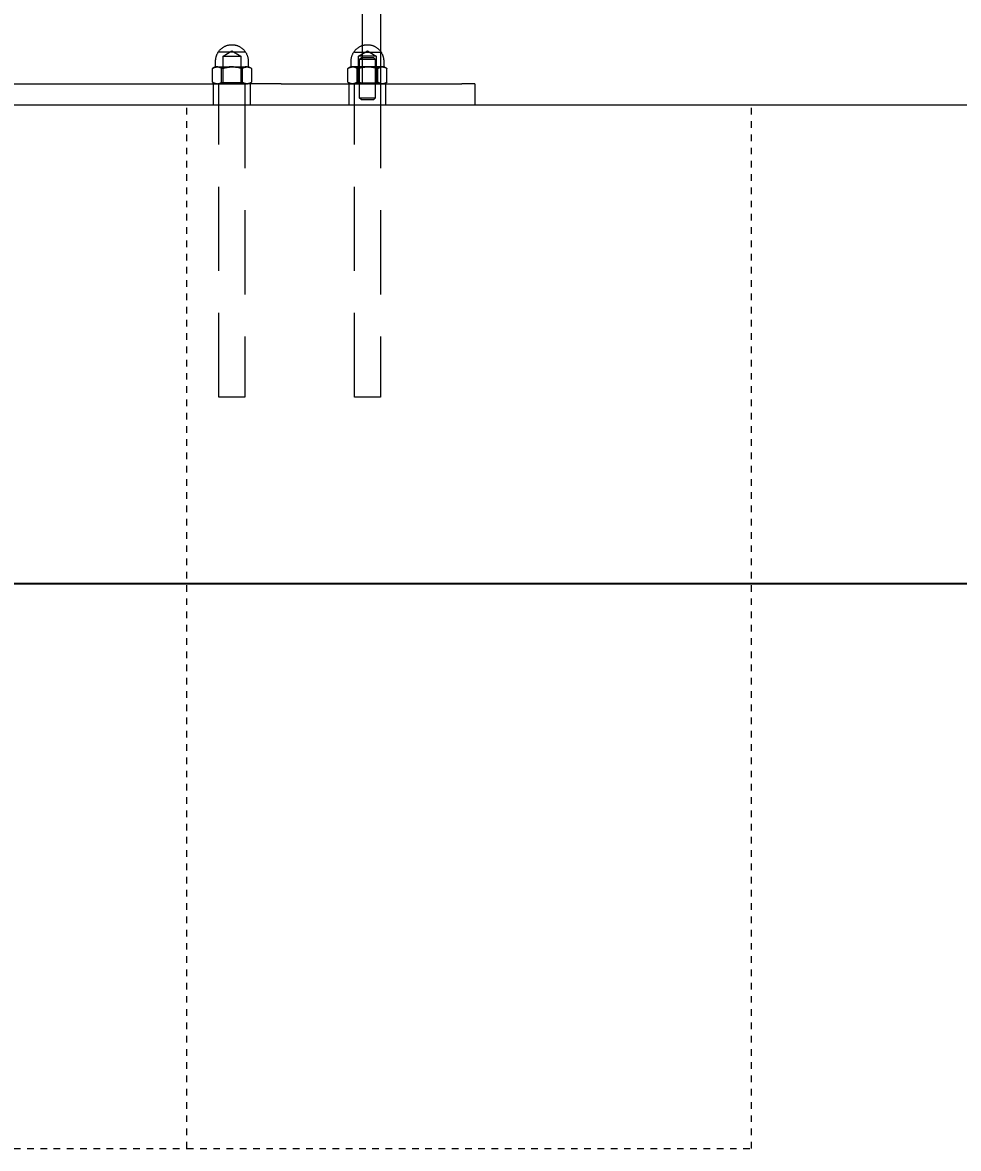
# Model space of a CAD drawing. Header units: inches. Extents: x -6 to 195, y -3 to 126.
# Drawn here: x 7.87 to 22, y 92.88 to 109.87 of the extents above; entities that cross this region are included whole.
import ezdxf

# ---------------------------------------------------------------- set-up
doc = ezdxf.new("R2010")
doc.units = ezdxf.units.IN
doc.linetypes.add('HIDDEN', pattern=[1.905, 1.27, -0.635])
for name, color, linetype, lineweight in [('ZANO_R', 7, 'Continuous', 0), ('ZANO_R_przerywana', 250, 'HIDDEN', 0), ('ZANO_W', 1, 'Continuous', 0)]:
    doc.layers.add(name, color=color, linetype=linetype, lineweight=lineweight)
doc.styles.get("Standard").update_dxf_attribs({"font": 'arial.ttf'})
doc.dimstyles.new('amerykanie', dxfattribs={"dimtxt": 50, "dimasz": 50, "dimexe": 0.5, "dimexo": 0.5, "dimgap": 1, "dimtad": 1, "dimdec": 0, "dimzin": 0, "dimlunit": 5, "dimtxsty": 'Standard', "dimcen": 0.09, "dimclrd": 1, "dimclre": 1, "dimclrt": 1, "dimazin": 0, "dimtfac": 1, "dimtdec": 0, "dimtmove": 0, "dimatfit": 3, "dimfxl": 1, "dimtzin": 0, "dimarcsym": 1})

# ---------------------------------------------------------------- blocks, each defined once
blk = doc.blocks.new('*D377')
at = {"layer": 'ZANO_W', "color": 1, "lineweight": -2}
for p, q in [((2.714, 108.132), (2.714, 100.907)), ((82.554, 108.132), (82.554, 100.907)), ((3.714, 101.407), (81.554, 101.407))]:
    blk.add_line(p, q, dxfattribs=at)
at = {"layer": 'ZANO_W', "color": 1}
for points in [[(3.714, 101.574), (3.714, 101.241), (2.714, 101.407)], [(81.554, 101.241), (81.554, 101.574), (82.554, 101.407)]]:
    blk.add_solid(points, dxfattribs=at)
at = {"layer": 'ZANO_W', "color": 1, "insert": (42.634, 102.748), "char_height": 1.625, "attachment_point": 5}
blk.add_mtext('79 13/16', dxfattribs=at)

msp = doc.modelspace()

# ---------------------------------------------------------------- linework, layer by layer
at = {"layer": 'ZANO_R'}
for p, q in [((12.99701, 108.94671), (12.99701, 124.45853)), ((13.26977, 123.27743), (13.26977, 108.94671)), ((10.80563, 109.39688), (10.80937, 109.40441)), ((10.80937, 109.40441), (10.81336, 109.4118)), ((10.81336, 109.4118), (10.81761, 109.41905)), ((10.81761, 109.41905), (10.82209, 109.42616)), ((10.82209, 109.42616), (10.82682, 109.4331)), ((10.82682, 109.4331), (10.83178, 109.43988)), ((10.83178, 109.43988), (10.83697, 109.44649)), ((10.83697, 109.44649), (10.84239, 109.45292)), ((10.84239, 109.45292), (10.84802, 109.45915)), ((10.84802, 109.45915), (10.85385, 109.46519)), ((10.85385, 109.46519), (10.8599, 109.47103)), ((10.8599, 109.47103), (10.86613, 109.47666)), ((10.86613, 109.47666), (10.87256, 109.48208)), ((10.87256, 109.48208), (10.87917, 109.48727)), ((10.87917, 109.48727), (10.88595, 109.49223)), ((10.88595, 109.49223), (10.89289, 109.49696)), ((10.89289, 109.49696), (10.9, 109.50144)), ((10.9, 109.50144), (10.90725, 109.50569)), ((10.90725, 109.50569), (10.91464, 109.50968)), ((10.91464, 109.50968), (10.92217, 109.51341)), ((10.92217, 109.51341), (10.92982, 109.51689)), ((10.92982, 109.51689), (10.93758, 109.52011)), ((10.93758, 109.52011), (10.94545, 109.52306)), ((10.94545, 109.52306), (10.95341, 109.52574)), ((10.95341, 109.52574), (10.96146, 109.52814)), ((10.96146, 109.52814), (10.96959, 109.53027)), ((10.96959, 109.53027), (10.97778, 109.53212)), ((10.97778, 109.53212), (10.98604, 109.53369)), ((10.98604, 109.53369), (10.99434, 109.53497)), ((10.99434, 109.53497), (11.00268, 109.53597)), ((11.00268, 109.53597), (11.01106, 109.53669)), ((11.01106, 109.53669), (11.01945, 109.53712)), ((11.01945, 109.53712), (11.02785, 109.53726)), ((11.02785, 109.53726), (11.03625, 109.53712)), ((11.03625, 109.53712), (11.04464, 109.53669)), ((11.04464, 109.53669), (11.05301, 109.53597)), ((11.05301, 109.53597), (11.06135, 109.53497)), ((11.06135, 109.53497), (11.06966, 109.53369)), ((11.06966, 109.53369), (11.07791, 109.53212)), ((11.07791, 109.53212), (11.08611, 109.53027)), ((11.08611, 109.53027), (11.09423, 109.52814)), ((11.09423, 109.52814), (11.10228, 109.52574)), ((11.10228, 109.52574), (11.11025, 109.52306)), ((11.11025, 109.52306), (11.11812, 109.52011)), ((11.11812, 109.52011), (11.12588, 109.51689)), ((11.12588, 109.51689), (11.13353, 109.51341)), ((11.13353, 109.51341), (11.14105, 109.50968)), ((11.14105, 109.50968), (11.14845, 109.50569)), ((11.14845, 109.50569), (11.1557, 109.50144)), ((11.1557, 109.50144), (11.1628, 109.49696)), ((11.1628, 109.49696), (11.16975, 109.49223)), ((11.16975, 109.49223), (11.17653, 109.48727)), ((11.17653, 109.48727), (11.18313, 109.48208)), ((11.18313, 109.48208), (11.18956, 109.47666)), ((11.18956, 109.47666), (11.1958, 109.47103)), ((11.1958, 109.47103), (11.20184, 109.46519)), ((11.20184, 109.46519), (11.20768, 109.45915)), ((11.20768, 109.45915), (11.21331, 109.45292)), ((11.21331, 109.45292), (11.21872, 109.44649)), ((11.21872, 109.44649), (11.22391, 109.43988)), ((11.22391, 109.43988), (11.22887, 109.4331)), ((11.22887, 109.4331), (11.2336, 109.42616)), ((11.2336, 109.42616), (11.23809, 109.41905)), ((11.23809, 109.41905), (11.24233, 109.4118)), ((11.24233, 109.4118), (11.24632, 109.40441)), ((11.24632, 109.40441), (11.25006, 109.39688)), ((13.26977, 109.43971), (13.27472, 109.43293)), ((13.27472, 109.43293), (13.27944, 109.42599)), ((13.27944, 109.42599), (13.28391, 109.4189)), ((13.28391, 109.4189), (13.28814, 109.41165)), ((13.28814, 109.41165), (13.29213, 109.40427)), ((13.29213, 109.40427), (13.29585, 109.39675)), ((10.78178, 109.2912), (10.78193, 109.2996)), ((10.78178, 109.20734), (10.78178, 109.2912)), ((10.78193, 109.2996), (10.78236, 109.30799)), ((10.78236, 109.30799), (10.78307, 109.31637)), ((10.78307, 109.31637), (10.78408, 109.32471)), ((10.78408, 109.32471), (10.78536, 109.33301)), ((10.78536, 109.33301), (10.78693, 109.34126)), ((10.78693, 109.34126), (10.78878, 109.34946)), ((10.78878, 109.34946), (10.79091, 109.35759)), ((10.79091, 109.35759), (10.79331, 109.36564)), ((10.79331, 109.36564), (10.79599, 109.3736)), ((10.79599, 109.3736), (10.79894, 109.38147)), ((10.79894, 109.38147), (10.80216, 109.38923)), ((10.80216, 109.38923), (10.80563, 109.39688)), ((11.25006, 109.39688), (11.25354, 109.38923)), ((11.25354, 109.38923), (11.25675, 109.38147)), ((11.25675, 109.38147), (11.2597, 109.3736)), ((11.2597, 109.3736), (11.26238, 109.36564)), ((11.26238, 109.36564), (11.26479, 109.35759)), ((11.26479, 109.35759), (11.26691, 109.34946)), ((11.26691, 109.34946), (11.26876, 109.34126)), ((11.26876, 109.34126), (11.27033, 109.33301)), ((11.27033, 109.33301), (11.27162, 109.32471)), ((11.27162, 109.32471), (11.27262, 109.31637)), ((11.27262, 109.31637), (11.27334, 109.30799)), ((11.27334, 109.30799), (11.27377, 109.2996)), ((11.27377, 109.2996), (11.27391, 109.2912)), ((11.27391, 109.2912), (11.27391, 109.20734)), ((13.29585, 109.39675), (13.29932, 109.38911)), ((13.29932, 109.38911), (13.30253, 109.38135)), ((13.30253, 109.38135), (13.30547, 109.3735)), ((13.30547, 109.3735), (13.30814, 109.36554)), ((13.30814, 109.36554), (13.31054, 109.3575)), ((13.31054, 109.3575), (13.31266, 109.34938)), ((13.31266, 109.34938), (13.31451, 109.3412)), ((13.31451, 109.3412), (13.31607, 109.33295)), ((13.31607, 109.33295), (13.31735, 109.32466)), ((13.31735, 109.32466), (13.31835, 109.31633)), ((13.31835, 109.31633), (13.31907, 109.30797)), ((13.31907, 109.30797), (13.3195, 109.29959)), ((13.3195, 109.29959), (13.31964, 109.2912)), ((13.31964, 109.2912), (13.31964, 109.20734)), ((10.73619, 109.18215), (10.73259, 109.17976)), ((10.73259, 108.96957), (10.73259, 109.17976)), ((10.73986, 109.18441), (10.73619, 109.18215)), ((10.7436, 109.18656), (10.73986, 109.18441)), ((10.74101, 109.18476), (10.77194, 109.20262)), ((10.74742, 109.18857), (10.7436, 109.18656)), ((10.7513, 109.19046), (10.74742, 109.18857)), ((10.75524, 109.19222), (10.7513, 109.19046)), ((10.75924, 109.19385), (10.75524, 109.19222)), ((10.76328, 109.19535), (10.75924, 109.19385)), ((10.76738, 109.19671), (10.76328, 109.19535)), ((10.77152, 109.19794), (10.76738, 109.19671)), ((10.77569, 109.19903), (10.77152, 109.19794)), ((10.77195, 109.20262), (10.77194, 109.20262)), ((10.77194, 109.20262), (10.77194, 109.20262)), ((10.77194, 109.20262), (10.77194, 109.20262)), ((10.77194, 109.20262), (10.77195, 109.20262)), ((10.77195, 109.20262), (10.77201, 109.20262)), ((10.77201, 109.20262), (10.77229, 109.20262)), ((10.77229, 109.20262), (10.7735, 109.20262)), ((10.7735, 109.20262), (10.77847, 109.20262)), ((10.7799, 109.19998), (10.77569, 109.19903)), ((10.77771, 109.20271), (10.77787, 109.20273)), ((10.77787, 109.20273), (10.77803, 109.20276)), ((10.77803, 109.20276), (10.77819, 109.20279)), ((10.77819, 109.20279), (10.77834, 109.20283)), ((10.77834, 109.20283), (10.7785, 109.20287)), ((10.77847, 109.20262), (10.79767, 109.20262)), ((10.7785, 109.20287), (10.77865, 109.20292)), ((10.77865, 109.20292), (10.7788, 109.20298)), ((10.7788, 109.20298), (10.77895, 109.20304)), ((10.77895, 109.20304), (10.7791, 109.2031)), ((10.7791, 109.2031), (10.77924, 109.20317)), ((10.77924, 109.20317), (10.77938, 109.20325)), ((10.77938, 109.20325), (10.77952, 109.20333)), ((10.77952, 109.20333), (10.77966, 109.20341)), ((10.77966, 109.20341), (10.77979, 109.2035)), ((10.77979, 109.2035), (10.77992, 109.2036)), ((10.78414, 109.20079), (10.7799, 109.19998)), ((10.77992, 109.2036), (10.78005, 109.2037)), ((10.78005, 109.2037), (10.78017, 109.2038)), ((10.78017, 109.2038), (10.78029, 109.20391)), ((10.78029, 109.20391), (10.78041, 109.20402)), ((10.78041, 109.20402), (10.78052, 109.20413)), ((10.78052, 109.20413), (10.78063, 109.20425)), ((10.78063, 109.20425), (10.78073, 109.20437)), ((10.78073, 109.20437), (10.78083, 109.2045)), ((10.78083, 109.2045), (10.78093, 109.20463)), ((10.78093, 109.20463), (10.78102, 109.20476)), ((10.78102, 109.20476), (10.78111, 109.2049)), ((10.78111, 109.2049), (10.78119, 109.20504)), ((10.78119, 109.20504), (10.78126, 109.20518)), ((10.78126, 109.20518), (10.78133, 109.20532)), ((10.78133, 109.20532), (10.7814, 109.20547)), ((10.7814, 109.20547), (10.78146, 109.20562)), ((10.78146, 109.20562), (10.78152, 109.20577)), ((10.78152, 109.20577), (10.78157, 109.20592)), ((10.78157, 109.20592), (10.78161, 109.20607)), ((10.78161, 109.20607), (10.78166, 109.20623)), ((10.78166, 109.20623), (10.78169, 109.20639)), ((10.78169, 109.20639), (10.78172, 109.20654)), ((10.78172, 109.20654), (10.78174, 109.2067)), ((10.78174, 109.2067), (10.78176, 109.20686)), ((10.78176, 109.20686), (10.78178, 109.20702)), ((10.78178, 109.20718), (10.78178, 109.20734)), ((10.78178, 109.20702), (10.78178, 109.20718)), ((10.7884, 109.20146), (10.78414, 109.20079)), ((10.79269, 109.20199), (10.7884, 109.20146)), ((10.79699, 109.20237), (10.79269, 109.20199)), ((10.80129, 109.20262), (10.79699, 109.20237)), ((10.8056, 109.20237), (10.80129, 109.20262)), ((10.80389, 109.20262), (11.00955, 109.20262)), ((10.8099, 109.20199), (10.8056, 109.20237)), ((10.81419, 109.20146), (10.8099, 109.20199)), ((10.81845, 109.20079), (10.81419, 109.20146)), ((10.82269, 109.19998), (10.81845, 109.20079)), ((10.8269, 109.19903), (10.82269, 109.19998)), ((10.83107, 109.19794), (10.8269, 109.19903)), ((10.83521, 109.19671), (10.83107, 109.19794)), ((10.83931, 109.19535), (10.83521, 109.19671)), ((10.84335, 109.19386), (10.83931, 109.19535)), ((10.84735, 109.19223), (10.84335, 109.19386)), ((10.85129, 109.19046), (10.84735, 109.19223)), ((10.85517, 109.18857), (10.85129, 109.19046)), ((10.85899, 109.18656), (10.85517, 109.18857)), ((10.86273, 109.18441), (10.85899, 109.18656)), ((10.8664, 109.18215), (10.86273, 109.18441)), ((10.87, 109.17976), (10.8664, 109.18215)), ((10.88601, 109.18437), (10.87, 109.17976)), ((10.87, 108.96957), (10.87, 109.17976)), ((10.90215, 109.18847), (10.88601, 109.18437)), ((10.91841, 109.19205), (10.90215, 109.18847)), ((10.93478, 109.19512), (10.91841, 109.19205)), ((10.95124, 109.19767), (10.93478, 109.19512)), ((10.96777, 109.19969), (10.95124, 109.19767)), ((10.98436, 109.20119), (10.96777, 109.19969)), ((11.00098, 109.20217), (10.98436, 109.20119)), ((11.01763, 109.20262), (11.00098, 109.20217)), ((11.03428, 109.20217), (11.01763, 109.20262)), ((11.02194, 109.20262), (11.23979, 109.20262)), ((11.0509, 109.20119), (11.03428, 109.20217)), ((11.06749, 109.19969), (11.0509, 109.20119)), ((11.08402, 109.19766), (11.06749, 109.19969)), ((11.10048, 109.19511), (11.08402, 109.19766)), ((11.11685, 109.19205), (11.10048, 109.19511)), ((11.13311, 109.18846), (11.11685, 109.19205)), ((11.14925, 109.18437), (11.13311, 109.18846)), ((11.16526, 109.17976), (11.14925, 109.18437)), ((11.17007, 109.18249), (11.16526, 109.17976)), ((11.16526, 108.96957), (11.16526, 109.17976)), ((11.17498, 109.18506), (11.17007, 109.18249)), ((11.17996, 109.18747), (11.17498, 109.18506)), ((11.18503, 109.1897), (11.17996, 109.18747)), ((11.19016, 109.19177), (11.18503, 109.1897)), ((11.19537, 109.19366), (11.19016, 109.19177)), ((11.20063, 109.19537), (11.19537, 109.19366)), ((11.20595, 109.19691), (11.20063, 109.19537)), ((11.21131, 109.19828), (11.20595, 109.19691)), ((11.21672, 109.19946), (11.21131, 109.19828)), ((11.22216, 109.20046), (11.21672, 109.19946)), ((11.22764, 109.20127), (11.22216, 109.20046)), ((11.23314, 109.20191), (11.22764, 109.20127)), ((11.23865, 109.20235), (11.23314, 109.20191)), ((11.24418, 109.20262), (11.23865, 109.20235)), ((11.24971, 109.20235), (11.24418, 109.20262)), ((11.24646, 109.20262), (11.28375, 109.20262)), ((11.25523, 109.20191), (11.24971, 109.20235)), ((11.26073, 109.20127), (11.25523, 109.20191)), ((11.2662, 109.20046), (11.26073, 109.20127)), ((11.27165, 109.19946), (11.2662, 109.20046)), ((11.27706, 109.19828), (11.27165, 109.19946)), ((11.27391, 109.20734), (11.2783, 109.20268)), ((11.28242, 109.19692), (11.27706, 109.19828)), ((11.28774, 109.19538), (11.28242, 109.19692)), ((11.28375, 109.20262), (11.31691, 109.18348)), ((11.293, 109.19366), (11.28774, 109.19538)), ((11.2982, 109.19177), (11.293, 109.19366)), ((11.30334, 109.1897), (11.2982, 109.19177)), ((11.3084, 109.18747), (11.30334, 109.1897)), ((11.31339, 109.18506), (11.3084, 109.18747)), ((11.31829, 109.18249), (11.31339, 109.18506)), ((11.31691, 109.18348), (11.32311, 109.17976)), ((11.32311, 109.17976), (11.31829, 109.18249)), ((11.32311, 109.17976), (11.32311, 108.96957)), ((13.29813, 109.20262), (13.26977, 109.20262)), ((13.26977, 109.19788), (13.27306, 109.19885)), ((13.27306, 109.19885), (13.27638, 109.19971)), ((13.27638, 109.19971), (13.27972, 109.20046)), ((13.27972, 109.20046), (13.28308, 109.2011)), ((13.28308, 109.2011), (13.28647, 109.20163)), ((13.28647, 109.20163), (13.28987, 109.20204)), ((13.28987, 109.20204), (13.29328, 109.20235)), ((13.29328, 109.20235), (13.2967, 109.20254)), ((13.2967, 109.20254), (13.30013, 109.20262)), ((13.30013, 109.20262), (13.30444, 109.20238)), ((13.32303, 109.20262), (13.30406, 109.20262)), ((13.30444, 109.20238), (13.30874, 109.20199)), ((13.30874, 109.20199), (13.31302, 109.20146)), ((13.31302, 109.20146), (13.31728, 109.20079)), ((13.31728, 109.20079), (13.32152, 109.19998)), ((13.31964, 109.20734), (13.31964, 109.20718)), ((13.31964, 109.20718), (13.31965, 109.20701)), ((13.31965, 109.20701), (13.31967, 109.20685)), ((13.31967, 109.20685), (13.31969, 109.20669)), ((13.31969, 109.20669), (13.31971, 109.20652)), ((13.31971, 109.20652), (13.31974, 109.20636)), ((13.31974, 109.20636), (13.31978, 109.2062)), ((13.31978, 109.2062), (13.31982, 109.20604)), ((13.31982, 109.20604), (13.31987, 109.20588)), ((13.31987, 109.20588), (13.31992, 109.20573)), ((13.31992, 109.20573), (13.31998, 109.20557)), ((13.31998, 109.20557), (13.32005, 109.20542)), ((13.32005, 109.20542), (13.32012, 109.20527)), ((13.32012, 109.20527), (13.32019, 109.20513)), ((13.32019, 109.20513), (13.32027, 109.20498)), ((13.32027, 109.20498), (13.32036, 109.20484)), ((13.32036, 109.20484), (13.32045, 109.2047)), ((13.32045, 109.2047), (13.32054, 109.20457)), ((13.32054, 109.20457), (13.32064, 109.20444)), ((13.32064, 109.20444), (13.32074, 109.20431)), ((13.32074, 109.20431), (13.32085, 109.20418)), ((13.32085, 109.20418), (13.32096, 109.20406)), ((13.32096, 109.20406), (13.32108, 109.20395)), ((13.32108, 109.20395), (13.3212, 109.20383)), ((13.3212, 109.20383), (13.32133, 109.20373)), ((13.32133, 109.20373), (13.32145, 109.20362)), ((13.32145, 109.20362), (13.32158, 109.20352)), ((13.32152, 109.19998), (13.32573, 109.19903)), ((13.32158, 109.20352), (13.32172, 109.20343)), ((13.32172, 109.20343), (13.32186, 109.20334)), ((13.32186, 109.20334), (13.322, 109.20325)), ((13.322, 109.20325), (13.32214, 109.20317)), ((13.32214, 109.20317), (13.32229, 109.2031)), ((13.32229, 109.2031), (13.32244, 109.20303)), ((13.32244, 109.20303), (13.32259, 109.20296)), ((13.32259, 109.20296), (13.32274, 109.20291)), ((13.32274, 109.20291), (13.3229, 109.20285)), ((13.3229, 109.20285), (13.32306, 109.2028)), ((13.32794, 109.20262), (13.32303, 109.20262)), ((13.32306, 109.2028), (13.32322, 109.20276)), ((13.32322, 109.20276), (13.32338, 109.20272)), ((13.32338, 109.20272), (13.32354, 109.20269)), ((13.32573, 109.19903), (13.32991, 109.19794)), ((13.32914, 109.20262), (13.32794, 109.20262)), ((13.32942, 109.20262), (13.32914, 109.20262)), ((13.32947, 109.20262), (13.32942, 109.20262)), ((13.32948, 109.20262), (13.32947, 109.20262)), ((13.32948, 109.20262), (13.32948, 109.20262)), ((13.32948, 109.20262), (13.32948, 109.20262)), ((13.32948, 109.20262), (13.32948, 109.20262)), ((13.32948, 109.20262), (13.36041, 109.18476)), ((13.32991, 109.19794), (13.33405, 109.19672)), ((13.33405, 109.19672), (13.33814, 109.19535)), ((13.33814, 109.19535), (13.34219, 109.19386)), ((13.34219, 109.19386), (13.34619, 109.19223)), ((13.34619, 109.19223), (13.35013, 109.19047)), ((13.35013, 109.19047), (13.35401, 109.18858)), ((13.35401, 109.18858), (13.35782, 109.18656)), ((13.35782, 109.18656), (13.36157, 109.18441)), ((13.36157, 109.18441), (13.36524, 109.18215)), ((13.36524, 109.18215), (13.36884, 109.17976)), ((13.36884, 108.96957), (13.36884, 109.17976)), ((2.7672, 108.94671), (11.23176, 108.94671)), ((10.73259, 108.96957), (10.73632, 108.96711)), ((10.73632, 108.96711), (10.74014, 108.96477)), ((10.74014, 108.96477), (10.74404, 108.96256)), ((10.77194, 108.94671), (10.74103, 108.96456)), ((10.74404, 108.96256), (10.748, 108.96049)), ((10.748, 108.96049), (10.75204, 108.95856)), ((10.75204, 108.95856), (10.75614, 108.95676)), ((10.75614, 108.95676), (10.76029, 108.9551)), ((10.76029, 108.9551), (10.7645, 108.95358)), ((10.7645, 108.95358), (10.76876, 108.95221)), ((10.76876, 108.95221), (10.77307, 108.95098)), ((10.77307, 108.95098), (10.77741, 108.9499)), ((10.77741, 108.9499), (10.78179, 108.94897)), ((10.78179, 108.94897), (10.78619, 108.94818)), ((10.78619, 108.94818), (10.79062, 108.94755)), ((10.79062, 108.94755), (10.79507, 108.94706)), ((10.79507, 108.94706), (10.79954, 108.94673)), ((10.80129, 108.94671), (10.8056, 108.94696)), ((10.8056, 108.94696), (10.8099, 108.94734)), ((10.8099, 108.94734), (10.81419, 108.94787)), ((10.81419, 108.94787), (10.81845, 108.94854)), ((10.81845, 108.94854), (10.82269, 108.94935)), ((10.82269, 108.94935), (10.8269, 108.9503)), ((10.8269, 108.9503), (10.83107, 108.95139)), ((10.83107, 108.95139), (10.83521, 108.95262)), ((10.83521, 108.95262), (10.83931, 108.95398)), ((10.83931, 108.95398), (10.84335, 108.95548)), ((10.84335, 108.95548), (10.84735, 108.95711)), ((10.84735, 108.95711), (10.85129, 108.95887)), ((10.85129, 108.95887), (10.85517, 108.96076)), ((10.85517, 108.96076), (10.85898, 108.96278)), ((10.85898, 108.96278), (10.86273, 108.96492)), ((10.86273, 108.96492), (10.8664, 108.96718)), ((10.8664, 108.96718), (10.87, 108.96957)), ((10.87, 108.96957), (10.88743, 108.96459)), ((10.88743, 108.96459), (10.90501, 108.96022)), ((10.90501, 108.96022), (10.92274, 108.95644)), ((10.92274, 108.95644), (10.94058, 108.95327)), ((10.94058, 108.95327), (10.95852, 108.95072)), ((10.95852, 108.95072), (10.97654, 108.94877)), ((10.97654, 108.94877), (10.99462, 108.94745)), ((10.99462, 108.94745), (11.01272, 108.94674)), ((11.02156, 108.94673), (11.03979, 108.94741)), ((11.03979, 108.94741), (11.05799, 108.94871)), ((11.05799, 108.94871), (11.07613, 108.95064)), ((11.07613, 108.95064), (11.0942, 108.9532)), ((11.0942, 108.9532), (11.11216, 108.95637)), ((11.11216, 108.95637), (11.13001, 108.96016)), ((11.13001, 108.96016), (11.14772, 108.96456)), ((11.14772, 108.96456), (11.16526, 108.96957)), ((11.16526, 108.96957), (11.17012, 108.96684)), ((11.17012, 108.96684), (11.17506, 108.96427)), ((11.17506, 108.96427), (11.18008, 108.96186)), ((11.18008, 108.96186), (11.18519, 108.95963)), ((11.18519, 108.95963), (11.19036, 108.95755)), ((11.19036, 108.95755), (11.19559, 108.95565)), ((11.19559, 108.95565), (11.20089, 108.95393)), ((11.20089, 108.95393), (11.20624, 108.95238)), ((11.20624, 108.95238), (11.21164, 108.951)), ((11.21164, 108.951), (11.21708, 108.9498)), ((11.21708, 108.9498), (11.22256, 108.94878)), ((11.22256, 108.94878), (11.22807, 108.94795)), ((11.22807, 108.94795), (11.2336, 108.94729)), ((11.76957, 108.94671), (11.23176, 108.94671)), ((11.2336, 108.94729), (11.23915, 108.94681)), ((11.24646, 108.94673), (11.25221, 108.94711)), ((11.25221, 108.94711), (11.25795, 108.94769)), ((11.25795, 108.94769), (11.26367, 108.94846)), ((11.26367, 108.94846), (11.26935, 108.94943)), ((11.26935, 108.94943), (11.275, 108.9506)), ((11.275, 108.9506), (11.28061, 108.95195)), ((11.28061, 108.95195), (11.28617, 108.95351)), ((11.31691, 108.96586), (11.28375, 108.94671)), ((11.28617, 108.95351), (11.29166, 108.95525)), ((11.29166, 108.95525), (11.2971, 108.95718)), ((11.2971, 108.95718), (11.30247, 108.95929)), ((11.30247, 108.95929), (11.30776, 108.9616)), ((11.30776, 108.9616), (11.31296, 108.96408)), ((11.31296, 108.96408), (11.31808, 108.96674)), ((11.32311, 108.96957), (11.31691, 108.96586)), ((11.31808, 108.96674), (11.32311, 108.96957)), ((11.76957, 108.94671), (14.49721, 108.94671)), ((13.27323, 108.95044), (13.26977, 108.95145)), ((13.27671, 108.94954), (13.27323, 108.95044)), ((13.28023, 108.94877), (13.27671, 108.94954)), ((13.28377, 108.94812), (13.28023, 108.94877)), ((13.28733, 108.94759), (13.28377, 108.94812)), ((13.29091, 108.94718), (13.28733, 108.94759)), ((13.2945, 108.9469), (13.29091, 108.94718)), ((13.29809, 108.94674), (13.2945, 108.9469)), ((13.30635, 108.94706), (13.30189, 108.94673)), ((13.3108, 108.94755), (13.30635, 108.94706)), ((13.31523, 108.94818), (13.3108, 108.94755)), ((13.31964, 108.94896), (13.31523, 108.94818)), ((13.32401, 108.9499), (13.31964, 108.94896)), ((13.32836, 108.95098), (13.32401, 108.9499)), ((13.33266, 108.95221), (13.32836, 108.95098)), ((13.36041, 108.96457), (13.32948, 108.94671)), ((13.33692, 108.95358), (13.33266, 108.95221)), ((13.34113, 108.9551), (13.33692, 108.95358)), ((13.34529, 108.95676), (13.34113, 108.9551)), ((13.34939, 108.95855), (13.34529, 108.95676)), ((13.35342, 108.96049), (13.34939, 108.95855)), ((13.35739, 108.96256), (13.35342, 108.96049)), ((13.36128, 108.96477), (13.35739, 108.96256)), ((13.3651, 108.96711), (13.36128, 108.96477)), ((13.36884, 108.96957), (13.3651, 108.96711)), ((14.63965, 108.94671), (14.49721, 108.94671)), ((14.6813, 108.94671), (14.63965, 108.94671)), ((14.69139, 108.94671), (14.6813, 108.94671)), ((14.69362, 108.94671), (14.69139, 108.94671)), ((14.69403, 108.94671), (14.69362, 108.94671)), ((14.69397, 108.94671), (14.69406, 108.94671)), ((14.69406, 108.94671), (14.69403, 108.94671)), ((14.69406, 108.94671), (14.69406, 108.94671)), ((14.69406, 108.94671), (14.69406, 108.94671)), ((14.69406, 108.94671), (14.69406, 108.63175)), ((-1.4632, 108.63175), (10.34783, 108.63175)), ((10.34783, 108.63175), (18.87171, 108.63175))]:
    msp.add_line(p, q, dxfattribs=at)
msp.add_lwpolyline([(-5.57761, 108.63175), (188.97026, 108.63175)], dxfattribs=at)
at = {"layer": 'ZANO_R_przerywana'}
for p, q in [((11.09011, 109.42593), (10.83103, 109.42593)), ((10.89407, 109.36408), (11.02785, 109.44447)), ((11.02785, 109.44447), (11.16163, 109.36408)), ((11.18674, 109.42593), (11.09011, 109.42593)), ((11.21578, 109.42593), (11.18674, 109.42593)), ((11.22278, 109.42593), (11.21578, 109.42593)), ((11.22435, 109.42593), (11.22278, 109.42593)), ((11.22466, 109.42593), (11.22435, 109.42593)), ((11.22466, 109.42593), (11.22469, 109.42593)), ((11.2247, 109.42593), (11.22466, 109.42593)), ((11.22469, 109.42593), (11.2247, 109.42593)), ((11.2247, 109.42593), (11.2247, 109.42593)), ((12.85136, 109.39688), (12.8551, 109.40441)), ((12.8551, 109.40441), (12.85909, 109.4118)), ((12.85909, 109.4118), (12.86334, 109.41905)), ((12.86334, 109.41905), (12.86782, 109.42616)), ((12.86782, 109.42616), (12.87255, 109.4331)), ((12.87255, 109.4331), (12.87751, 109.43988)), ((12.87673, 109.42593), (13.20417, 109.42593)), ((12.87751, 109.43988), (12.8827, 109.44649)), ((12.8827, 109.44649), (12.88812, 109.45292)), ((12.88812, 109.45292), (12.89375, 109.45915)), ((12.89375, 109.45915), (12.89958, 109.46519)), ((12.89958, 109.46519), (12.90563, 109.47103)), ((12.90563, 109.47103), (12.91186, 109.47666)), ((12.91186, 109.47666), (12.91829, 109.48208)), ((12.91829, 109.48208), (12.9249, 109.48727)), ((12.9249, 109.48727), (12.93168, 109.49223)), ((12.93168, 109.49223), (12.93862, 109.49696)), ((12.93862, 109.49696), (12.94573, 109.50144)), ((12.93982, 109.36409), (13.07358, 109.44447)), ((12.94573, 109.50144), (12.95298, 109.50569)), ((12.95298, 109.50569), (12.96037, 109.50968)), ((12.96037, 109.50968), (12.9679, 109.51341)), ((12.9679, 109.51341), (12.97555, 109.51689)), ((12.97555, 109.51689), (12.98331, 109.52011)), ((12.98331, 109.52011), (12.99118, 109.52306)), ((12.99118, 109.52306), (12.99914, 109.52574)), ((12.99914, 109.52574), (13.00719, 109.52814)), ((13.00719, 109.52814), (13.01532, 109.53027)), ((13.01532, 109.53027), (13.02351, 109.53212)), ((13.02351, 109.53212), (13.03177, 109.53369)), ((13.03177, 109.53369), (13.04007, 109.53497)), ((13.04007, 109.53497), (13.04841, 109.53597)), ((13.04841, 109.53597), (13.05679, 109.53669)), ((13.05679, 109.53669), (13.06518, 109.53712)), ((13.06518, 109.53712), (13.07358, 109.53726)), ((13.07358, 109.53726), (13.08199, 109.53712)), ((13.07358, 109.44447), (13.20734, 109.36409)), ((13.08199, 109.53712), (13.09039, 109.53669)), ((13.09039, 109.53669), (13.09876, 109.53597)), ((13.09876, 109.53597), (13.10711, 109.53497)), ((13.10711, 109.53497), (13.11543, 109.53368)), ((13.11543, 109.53368), (13.12369, 109.53211)), ((13.12369, 109.53211), (13.13189, 109.53026)), ((13.13189, 109.53026), (13.14003, 109.52812)), ((13.14003, 109.52812), (13.14808, 109.52571)), ((13.14808, 109.52571), (13.15605, 109.52303)), ((13.15605, 109.52303), (13.16393, 109.52008)), ((13.16393, 109.52008), (13.1717, 109.51686)), ((13.1717, 109.51686), (13.17935, 109.51337)), ((13.17935, 109.51337), (13.18688, 109.50963)), ((13.18688, 109.50963), (13.19428, 109.50563)), ((13.19428, 109.50563), (13.20154, 109.50138)), ((13.20154, 109.50138), (13.20864, 109.49688)), ((13.20417, 109.42593), (13.27042, 109.42593)), ((13.20864, 109.49688), (13.21559, 109.49214)), ((13.21559, 109.49214), (13.22238, 109.48717)), ((13.22238, 109.48717), (13.22899, 109.48197)), ((13.22899, 109.48197), (13.23542, 109.47655)), ((13.23542, 109.47655), (13.24166, 109.47091)), ((13.24166, 109.47091), (13.2477, 109.46506)), ((13.2477, 109.46506), (13.25354, 109.45901)), ((13.25354, 109.45901), (13.25917, 109.45276)), ((13.25917, 109.45276), (13.26458, 109.44633)), ((13.26458, 109.44633), (13.26977, 109.43971)), ((10.89399, 109.36404), (11.0225, 109.36404)), ((10.89399, 108.96425), (10.89399, 109.36404)), ((11.0225, 109.36404), (11.1617, 109.36404)), ((11.1617, 109.36404), (11.1617, 109.36404)), ((11.16171, 109.36404), (11.16171, 108.96425)), ((12.82751, 109.2912), (12.82766, 109.2996)), ((12.82751, 109.20734), (12.82751, 109.2912)), ((12.82766, 109.2996), (12.82809, 109.30799)), ((12.82809, 109.30799), (12.8288, 109.31637)), ((12.8288, 109.31637), (12.82981, 109.32471)), ((12.82981, 109.32471), (12.83109, 109.33301)), ((12.83109, 109.33301), (12.83266, 109.34126)), ((12.83266, 109.34126), (12.83451, 109.34946)), ((12.83451, 109.34946), (12.83664, 109.35759)), ((12.83664, 109.35759), (12.83904, 109.36564)), ((12.83904, 109.36564), (12.84172, 109.3736)), ((12.84172, 109.3736), (12.84467, 109.38147)), ((12.84467, 109.38147), (12.84789, 109.38923)), ((12.84789, 109.38923), (12.85136, 109.39688)), ((13.19208, 109.36404), (12.93972, 109.36404)), ((12.93972, 109.36404), (12.93973, 109.36404)), ((12.93972, 108.96425), (12.93972, 109.36404)), ((12.95547, 109.31858), (12.9773, 109.34041)), ((12.95547, 109.31858), (13.13263, 109.31858)), ((12.95547, 108.73232), (12.95547, 109.31858)), ((13.12172, 109.34041), (12.9773, 109.34041)), ((13.16986, 109.34041), (13.12172, 109.34041)), ((13.13263, 109.31858), (13.19169, 109.31858)), ((13.16986, 109.34041), (13.19169, 109.31858)), ((13.19169, 109.31858), (13.19169, 108.73232)), ((13.20743, 109.36404), (13.19208, 109.36404)), ((13.20744, 109.36404), (13.20744, 108.96425)), ((10.73259, 109.17976), (10.73777, 109.18266)), ((10.73777, 109.18266), (10.74305, 109.18538)), ((10.74305, 109.18538), (10.74842, 109.18792)), ((10.74842, 109.18792), (10.75387, 109.19026)), ((10.75387, 109.19026), (10.75941, 109.19241)), ((10.75941, 109.19241), (10.76501, 109.19437)), ((10.76501, 109.19437), (10.77068, 109.19614)), ((10.77068, 109.19614), (10.77641, 109.1977)), ((10.77641, 109.1977), (10.78219, 109.19906)), ((10.78219, 109.19906), (10.78802, 109.20023)), ((10.78802, 109.20023), (10.79388, 109.20118)), ((10.79388, 109.20118), (10.79977, 109.20194)), ((10.79977, 109.20194), (10.80568, 109.20248)), ((10.80648, 109.20252), (10.80733, 109.20255)), ((10.816, 109.20254), (10.82159, 109.20208)), ((10.82159, 109.20208), (10.82716, 109.20144)), ((10.82716, 109.20144), (10.83271, 109.20061)), ((10.83271, 109.20061), (10.83823, 109.19961)), ((10.83823, 109.19961), (10.84371, 109.19841)), ((10.84371, 109.19841), (10.84915, 109.19704)), ((10.84915, 109.19704), (10.85454, 109.19549)), ((10.85454, 109.19549), (10.85988, 109.19376)), ((10.85988, 109.19376), (10.86516, 109.19185)), ((10.86516, 109.19185), (10.87037, 109.18977)), ((10.87037, 109.18977), (10.87551, 109.18752)), ((10.87551, 109.18752), (10.88057, 109.1851)), ((10.88057, 109.1851), (10.88555, 109.18251)), ((10.88555, 109.18251), (10.89044, 109.17976)), ((10.89044, 109.17976), (10.90712, 109.18453)), ((10.89044, 109.17976), (10.89044, 108.96957)), ((10.90712, 109.18453), (10.92396, 109.18875)), ((10.92396, 109.18875), (10.94092, 109.19242)), ((10.94092, 109.19242), (10.95799, 109.19554)), ((10.95799, 109.19554), (10.97515, 109.19811)), ((10.97515, 109.19811), (10.99239, 109.20013)), ((10.99239, 109.20013), (11.00968, 109.20158)), ((11.00968, 109.20158), (11.02701, 109.20248)), ((11.02871, 109.20252), (11.03004, 109.20255)), ((11.04608, 109.20254), (11.0638, 109.20174)), ((11.0638, 109.20174), (11.08147, 109.20034)), ((11.08147, 109.20034), (11.0991, 109.19836)), ((11.0991, 109.19836), (11.11664, 109.1958)), ((11.11664, 109.1958), (11.1341, 109.19265)), ((11.1341, 109.19265), (11.15144, 109.18893)), ((11.15144, 109.18893), (11.16864, 109.18463)), ((11.16864, 109.18463), (11.18569, 109.17976)), ((11.18569, 109.17976), (11.1895, 109.18225)), ((11.18569, 108.96957), (11.18569, 109.17976)), ((11.1895, 109.18225), (11.19338, 109.18461)), ((11.19338, 109.18461), (11.19735, 109.18683)), ((11.19735, 109.18683), (11.20138, 109.18892)), ((11.20138, 109.18892), (11.20549, 109.19088)), ((11.20549, 109.19088), (11.20966, 109.19269)), ((11.20966, 109.19269), (11.21388, 109.19437)), ((11.21388, 109.19437), (11.21816, 109.1959)), ((11.21816, 109.1959), (11.22249, 109.19728)), ((11.22249, 109.19728), (11.22686, 109.19852)), ((11.22686, 109.19852), (11.23128, 109.19961)), ((11.23128, 109.19961), (11.23572, 109.20056)), ((11.23572, 109.20056), (11.2402, 109.20135)), ((11.2402, 109.20135), (11.2447, 109.20199)), ((11.2447, 109.20199), (11.24922, 109.20248)), ((11.25002, 109.20252), (11.25056, 109.20254)), ((11.25802, 109.20255), (11.26229, 109.2022)), ((11.26229, 109.2022), (11.26654, 109.2017)), ((11.26654, 109.2017), (11.27078, 109.20106)), ((11.27078, 109.20106), (11.27499, 109.20027)), ((11.27499, 109.20027), (11.27917, 109.19934)), ((11.27917, 109.19934), (11.28331, 109.19826)), ((11.28331, 109.19826), (11.28742, 109.19705)), ((11.28742, 109.19705), (11.29148, 109.1957)), ((11.29148, 109.1957), (11.2955, 109.19421)), ((11.2955, 109.19421), (11.29946, 109.19258)), ((11.29946, 109.19258), (11.30336, 109.19082)), ((11.30336, 109.19082), (11.3072, 109.18892)), ((11.3072, 109.18892), (11.31098, 109.1869)), ((11.31098, 109.1869), (11.31468, 109.18475)), ((12.78452, 109.18348), (12.77832, 109.17976)), ((12.77832, 109.17976), (12.78313, 109.18249)), ((12.77832, 108.96957), (12.77832, 109.17976)), ((12.78313, 109.18249), (12.78804, 109.18506)), ((12.78452, 109.18348), (12.81767, 109.20262)), ((12.79039, 109.18687), (12.78668, 109.18471)), ((12.78804, 109.18506), (12.79302, 109.18747)), ((12.79416, 109.18889), (12.79039, 109.18687)), ((12.79302, 109.18747), (12.79809, 109.1897)), ((12.79801, 109.19079), (12.79416, 109.18889)), ((12.80192, 109.19256), (12.79801, 109.19079)), ((12.79809, 109.1897), (12.80322, 109.19177)), ((12.80588, 109.19419), (12.80192, 109.19256)), ((12.80322, 109.19177), (12.80842, 109.19366)), ((12.8099, 109.19568), (12.80588, 109.19419)), ((12.80842, 109.19366), (12.81369, 109.19538)), ((12.81397, 109.19704), (12.8099, 109.19568)), ((12.81369, 109.19538), (12.819, 109.19692)), ((12.81808, 109.19825), (12.81397, 109.19704)), ((12.85306, 109.20262), (12.81768, 109.20262)), ((12.82223, 109.19933), (12.81808, 109.19825)), ((12.819, 109.19692), (12.82437, 109.19828)), ((12.82642, 109.20026), (12.82223, 109.19933)), ((12.82339, 109.20269), (12.82355, 109.20272)), ((12.82355, 109.20272), (12.82371, 109.20274)), ((12.82371, 109.20274), (12.82387, 109.20277)), ((12.82387, 109.20277), (12.82402, 109.20281)), ((12.82402, 109.20281), (12.82418, 109.20286)), ((12.82418, 109.20286), (12.82434, 109.2029)), ((12.82434, 109.2029), (12.82449, 109.20296)), ((12.82437, 109.19828), (12.82978, 109.19946)), ((12.82449, 109.20296), (12.82464, 109.20302)), ((12.82464, 109.20302), (12.82479, 109.20308)), ((12.82479, 109.20308), (12.82493, 109.20315)), ((12.82493, 109.20315), (12.82508, 109.20323)), ((12.82508, 109.20323), (12.82522, 109.20331)), ((12.82522, 109.20331), (12.82536, 109.20339)), ((12.82536, 109.20339), (12.82549, 109.20348)), ((12.82549, 109.20348), (12.82562, 109.20357)), ((12.82562, 109.20357), (12.82575, 109.20367)), ((12.82575, 109.20367), (12.82588, 109.20378)), ((12.82588, 109.20378), (12.826, 109.20388)), ((12.826, 109.20388), (12.82612, 109.20399)), ((12.82612, 109.20399), (12.82623, 109.20411)), ((12.82623, 109.20411), (12.82634, 109.20423)), ((12.82634, 109.20423), (12.82645, 109.20435)), ((12.83063, 109.20105), (12.82642, 109.20026)), ((12.82645, 109.20435), (12.82655, 109.20448)), ((12.82655, 109.20448), (12.82664, 109.20461)), ((12.82664, 109.20461), (12.82674, 109.20474)), ((12.82674, 109.20474), (12.82682, 109.20488)), ((12.82682, 109.20488), (12.82691, 109.20502)), ((12.82691, 109.20502), (12.82698, 109.20516)), ((12.82698, 109.20516), (12.82706, 109.20531)), ((12.82706, 109.20531), (12.82712, 109.20545)), ((12.82712, 109.20545), (12.82719, 109.2056)), ((12.82719, 109.2056), (12.82724, 109.20575)), ((12.82724, 109.20575), (12.82729, 109.20591)), ((12.82729, 109.20591), (12.82734, 109.20606)), ((12.82734, 109.20606), (12.82738, 109.20622)), ((12.82738, 109.20622), (12.82742, 109.20638)), ((12.82742, 109.20638), (12.82745, 109.20654)), ((12.82745, 109.20654), (12.82747, 109.2067)), ((12.82747, 109.2067), (12.82749, 109.20686)), ((12.82749, 109.20686), (12.8275, 109.20702)), ((12.8275, 109.20702), (12.82751, 109.20718)), ((12.82751, 109.20718), (12.82751, 109.20734)), ((12.82978, 109.19946), (12.83522, 109.20046)), ((12.83487, 109.20169), (12.83063, 109.20105)), ((12.83913, 109.20219), (12.83487, 109.20169)), ((12.83522, 109.20046), (12.8407, 109.20127)), ((12.84341, 109.20255), (12.83913, 109.20219)), ((12.8407, 109.20127), (12.8462, 109.20191)), ((12.8462, 109.20191), (12.85171, 109.20235)), ((12.85138, 109.20252), (12.84906, 109.2026)), ((12.85171, 109.20235), (12.85724, 109.20262)), ((12.85672, 109.20199), (12.8522, 109.20248)), ((12.86122, 109.20135), (12.85672, 109.20199)), ((12.85724, 109.20262), (12.86277, 109.20235)), ((12.8657, 109.20056), (12.86122, 109.20135)), ((13.07948, 109.20262), (12.86164, 109.20262)), ((12.86277, 109.20235), (12.86829, 109.20191)), ((12.87015, 109.19961), (12.8657, 109.20056)), ((12.86829, 109.20191), (12.87379, 109.20127)), ((12.87456, 109.19852), (12.87015, 109.19961)), ((12.87379, 109.20127), (12.87926, 109.20046)), ((12.87893, 109.19728), (12.87456, 109.19852)), ((12.88326, 109.1959), (12.87893, 109.19728)), ((12.87926, 109.20046), (12.88471, 109.19946)), ((12.88754, 109.19437), (12.88326, 109.1959)), ((12.88471, 109.19946), (12.89011, 109.19828)), ((12.89177, 109.19269), (12.88754, 109.19437)), ((12.89011, 109.19828), (12.89548, 109.19691)), ((12.89594, 109.19088), (12.89177, 109.19269)), ((12.89548, 109.19691), (12.9008, 109.19537)), ((12.90004, 109.18893), (12.89594, 109.19088)), ((12.90408, 109.18683), (12.90004, 109.18893)), ((12.9008, 109.19537), (12.90606, 109.19366)), ((12.90804, 109.18461), (12.90408, 109.18683)), ((12.90606, 109.19366), (12.91126, 109.19177)), ((12.91193, 109.18225), (12.90804, 109.18461)), ((12.91126, 109.19177), (12.9164, 109.1897)), ((12.91573, 109.17976), (12.91193, 109.18225)), ((12.93278, 109.18463), (12.91573, 109.17976)), ((12.91573, 109.17976), (12.91573, 108.96957)), ((12.9164, 109.1897), (12.92146, 109.18747)), ((12.92146, 109.18747), (12.92645, 109.18506)), ((12.92645, 109.18506), (12.93135, 109.18249)), ((12.93135, 109.18249), (12.93616, 109.17976)), ((12.94999, 109.18893), (12.93278, 109.18463)), ((12.93616, 109.17976), (12.95217, 109.18437)), ((12.93616, 109.17976), (12.93616, 108.96957)), ((12.96733, 109.19265), (12.94999, 109.18893)), ((12.95217, 109.18437), (12.96831, 109.18846)), ((12.98478, 109.1958), (12.96733, 109.19265)), ((12.96831, 109.18846), (12.98458, 109.19205)), ((12.98458, 109.19205), (13.00095, 109.19512)), ((13.00233, 109.19836), (12.98478, 109.1958)), ((13.00095, 109.19512), (13.0174, 109.19766)), ((13.01995, 109.20035), (13.00233, 109.19836)), ((13.0174, 109.19766), (13.03393, 109.19969)), ((13.03763, 109.20174), (13.01995, 109.20035)), ((13.03393, 109.19969), (13.05052, 109.20119)), ((13.05534, 109.20255), (13.03763, 109.20174)), ((13.05052, 109.20119), (13.06715, 109.20217)), ((13.06715, 109.20217), (13.08379, 109.20262)), ((13.07278, 109.20252), (13.07139, 109.20255)), ((13.09171, 109.20159), (13.07438, 109.20248)), ((13.08379, 109.20262), (13.10044, 109.20217)), ((13.10901, 109.20013), (13.09171, 109.20159)), ((13.26977, 109.20262), (13.09181, 109.20262)), ((13.10044, 109.20217), (13.11707, 109.20119)), ((13.12625, 109.19812), (13.10901, 109.20013)), ((13.11707, 109.20119), (13.13365, 109.19969)), ((13.14342, 109.19555), (13.12625, 109.19812)), ((13.13365, 109.19969), (13.15018, 109.19766)), ((13.16049, 109.19242), (13.14342, 109.19555)), ((13.15018, 109.19766), (13.16664, 109.19512)), ((13.17746, 109.18875), (13.16049, 109.19242)), ((13.16664, 109.19512), (13.18301, 109.19205)), ((13.1943, 109.18453), (13.17746, 109.18875)), ((13.18301, 109.19205), (13.19928, 109.18846)), ((13.21099, 109.17976), (13.1943, 109.18453)), ((13.19928, 109.18846), (13.21542, 109.18437)), ((13.21588, 109.18252), (13.21099, 109.17976)), ((13.21099, 108.96957), (13.21099, 109.17976)), ((13.21542, 109.18437), (13.23142, 109.17976)), ((13.22087, 109.18511), (13.21588, 109.18252)), ((13.22594, 109.18753), (13.22087, 109.18511)), ((13.23108, 109.18978), (13.22594, 109.18753)), ((13.2363, 109.19186), (13.23108, 109.18978)), ((13.23142, 109.17976), (13.26977, 109.19788)), ((13.23142, 108.96957), (13.23142, 109.17976)), ((13.24158, 109.19377), (13.2363, 109.19186)), ((13.24693, 109.1955), (13.24158, 109.19377)), ((13.25232, 109.19706), (13.24693, 109.1955)), ((13.25777, 109.19843), (13.25232, 109.19706)), ((13.26326, 109.19962), (13.25777, 109.19843)), ((13.26878, 109.20063), (13.26326, 109.19962)), ((13.27434, 109.20145), (13.26878, 109.20063)), ((13.27992, 109.20209), (13.27434, 109.20145)), ((13.28552, 109.20254), (13.27992, 109.20209)), ((13.29495, 109.20252), (13.29409, 109.20255)), ((13.30167, 109.20193), (13.29576, 109.20248)), ((13.30756, 109.20118), (13.30167, 109.20193)), ((13.31342, 109.20022), (13.30756, 109.20118)), ((13.31924, 109.19906), (13.31342, 109.20022)), ((13.32502, 109.1977), (13.31924, 109.19906)), ((13.33075, 109.19613), (13.32502, 109.1977)), ((13.33642, 109.19437), (13.33075, 109.19613)), ((13.34202, 109.19241), (13.33642, 109.19437)), ((13.34755, 109.19026), (13.34202, 109.19241)), ((13.35301, 109.18791), (13.34755, 109.19026)), ((13.35838, 109.18538), (13.35301, 109.18791)), ((13.36366, 109.18266), (13.35838, 109.18538)), ((13.36884, 109.17976), (13.36366, 109.18266)), ((10.73777, 108.96667), (10.73259, 108.96957)), ((10.74305, 108.96395), (10.73777, 108.96667)), ((10.74842, 108.96142), (10.74305, 108.96395)), ((10.75387, 108.95907), (10.74842, 108.96142)), ((10.75226, 108.63175), (10.75226, 108.94671)), ((10.75941, 108.95692), (10.75387, 108.95907)), ((10.76501, 108.95496), (10.75941, 108.95692)), ((10.77068, 108.9532), (10.76501, 108.95496)), ((10.77641, 108.95163), (10.77068, 108.9532)), ((10.78219, 108.95027), (10.77641, 108.95163)), ((10.78801, 108.94911), (10.78219, 108.95027)), ((10.79387, 108.94815), (10.78801, 108.94911)), ((10.79976, 108.9474), (10.79387, 108.94815)), ((10.80567, 108.94685), (10.79976, 108.9474)), ((10.80514, 108.94671), (10.80646, 108.94671)), ((10.80733, 108.94671), (10.80623, 108.94671)), ((10.81591, 108.94671), (10.81819, 108.94671)), ((10.81618, 108.94671), (10.81655, 108.94671)), ((10.8221, 108.94729), (10.81655, 108.94681)), ((10.82763, 108.94795), (10.8221, 108.94729)), ((10.83314, 108.94878), (10.82763, 108.94795)), ((10.831, 104.21947), (10.831, 108.94388)), ((11.09011, 108.94388), (10.83103, 108.94388)), ((10.83861, 108.9498), (10.83314, 108.94878)), ((10.84405, 108.951), (10.83861, 108.9498)), ((10.84945, 108.95238), (10.84405, 108.951)), ((10.8548, 108.95393), (10.84945, 108.95238)), ((10.8601, 108.95565), (10.8548, 108.95393)), ((10.86534, 108.95755), (10.8601, 108.95565)), ((10.87051, 108.95963), (10.86534, 108.95755)), ((10.87037, 108.94771), (10.89399, 108.96425)), ((11.02156, 108.94771), (10.87037, 108.94771)), ((10.87037, 108.94671), (10.87037, 108.94771)), ((10.87561, 108.96186), (10.87051, 108.95963)), ((10.88064, 108.96427), (10.87561, 108.96186)), ((10.88558, 108.96684), (10.88064, 108.96427)), ((10.89044, 108.96957), (10.88558, 108.96684)), ((10.89044, 108.96957), (10.90712, 108.96481)), ((11.0225, 108.96425), (10.89399, 108.96425)), ((10.90712, 108.96481), (10.92396, 108.96059)), ((10.92396, 108.96059), (10.94092, 108.95691)), ((10.94092, 108.95691), (10.95799, 108.95379)), ((10.95799, 108.95379), (10.97515, 108.95122)), ((10.97515, 108.95122), (10.99239, 108.9492)), ((10.99239, 108.9492), (11.00968, 108.94775)), ((11.00968, 108.94775), (11.02701, 108.94685)), ((11.18533, 108.94771), (11.02156, 108.94771)), ((11.1617, 108.96425), (11.0225, 108.96425)), ((11.02871, 108.94681), (11.03413, 108.94673)), ((11.04757, 108.94671), (11.04608, 108.94671)), ((11.04744, 108.94682), (11.06499, 108.94766)), ((11.04744, 108.94671), (11.04825, 108.94671)), ((11.06499, 108.94766), (11.08249, 108.94909)), ((11.08249, 108.94909), (11.09994, 108.95108)), ((11.18674, 108.94388), (11.09011, 108.94388)), ((11.09994, 108.95108), (11.11732, 108.95365)), ((11.11732, 108.95365), (11.1346, 108.95679)), ((11.1346, 108.95679), (11.15177, 108.96049)), ((11.15177, 108.96049), (11.1688, 108.96475)), ((11.16171, 108.96425), (11.18533, 108.94771)), ((11.1688, 108.96475), (11.18569, 108.96957)), ((11.18533, 108.94771), (11.18533, 108.94671)), ((11.1895, 108.96708), (11.18569, 108.96957)), ((11.21578, 108.94388), (11.18674, 108.94388)), ((11.19338, 108.96473), (11.1895, 108.96708)), ((11.19735, 108.9625), (11.19338, 108.96473)), ((11.20138, 108.96041), (11.19735, 108.9625)), ((11.20549, 108.95846), (11.20138, 108.96041)), ((11.20965, 108.95664), (11.20549, 108.95846)), ((11.21388, 108.95497), (11.20965, 108.95664)), ((11.21816, 108.95344), (11.21388, 108.95497)), ((11.22278, 108.94388), (11.21578, 108.94388)), ((11.22249, 108.95205), (11.21816, 108.95344)), ((11.22686, 108.95081), (11.22249, 108.95205)), ((11.22435, 108.94388), (11.22278, 108.94388)), ((11.22466, 108.94388), (11.22435, 108.94388)), ((11.22466, 108.94388), (11.22469, 108.94388)), ((11.2247, 108.94388), (11.22466, 108.94388)), ((11.22469, 108.94388), (11.2247, 108.94388)), ((11.2247, 108.94388), (11.2247, 108.94388)), ((11.2247, 108.94388), (11.2247, 104.21947)), ((11.23127, 108.94972), (11.22686, 108.95081)), ((11.23572, 108.94878), (11.23127, 108.94972)), ((11.24019, 108.94799), (11.23572, 108.94878)), ((11.23952, 108.94671), (11.23751, 108.94671)), ((11.23979, 108.94671), (11.23915, 108.94671)), ((11.24469, 108.94734), (11.24019, 108.94799)), ((11.24921, 108.94685), (11.24469, 108.94734)), ((11.25056, 108.94671), (11.24837, 108.94671)), ((11.24946, 108.94671), (11.25003, 108.94671)), ((11.26027, 108.94699), (11.25616, 108.94673)), ((11.25975, 108.94671), (11.25802, 108.94671)), ((11.26437, 108.94739), (11.26027, 108.94699)), ((11.26846, 108.94792), (11.26437, 108.94739)), ((11.27252, 108.94859), (11.26846, 108.94792)), ((11.27656, 108.9494), (11.27252, 108.94859)), ((11.28057, 108.95033), (11.27656, 108.9494)), ((11.28455, 108.9514), (11.28057, 108.95033)), ((11.28849, 108.95261), (11.28455, 108.9514)), ((11.29239, 108.95394), (11.28849, 108.95261)), ((11.29624, 108.9554), (11.29239, 108.95394)), ((11.30004, 108.95699), (11.29624, 108.9554)), ((11.30379, 108.9587), (11.30004, 108.95699)), ((11.30344, 108.94671), (11.30344, 108.63175)), ((11.30748, 108.96054), (11.30379, 108.9587)), ((11.3111, 108.9625), (11.30748, 108.96054)), ((11.31466, 108.96458), (11.3111, 108.9625)), ((12.78318, 108.96684), (12.77832, 108.96957)), ((12.78452, 108.96586), (12.77832, 108.96957)), ((12.78812, 108.96427), (12.78318, 108.96684)), ((12.81767, 108.94671), (12.78452, 108.96586)), ((12.79024, 108.96254), (12.78668, 108.96462)), ((12.79314, 108.96186), (12.78812, 108.96427)), ((12.79387, 108.96058), (12.79024, 108.96254)), ((12.79825, 108.95963), (12.79314, 108.96186)), ((12.79756, 108.95874), (12.79387, 108.96058)), ((12.80132, 108.95702), (12.79756, 108.95874)), ((12.79799, 108.63175), (12.79799, 108.94671)), ((12.80342, 108.95755), (12.79825, 108.95963)), ((12.80512, 108.95543), (12.80132, 108.95702)), ((12.80866, 108.95565), (12.80342, 108.95755)), ((12.80898, 108.95396), (12.80512, 108.95543)), ((12.81395, 108.95393), (12.80866, 108.95565)), ((12.81288, 108.95262), (12.80898, 108.95396)), ((12.81683, 108.95142), (12.81288, 108.95262)), ((12.8193, 108.95238), (12.81395, 108.95393)), ((12.82081, 108.95035), (12.81683, 108.95142)), ((12.8247, 108.951), (12.8193, 108.95238)), ((12.82483, 108.94941), (12.82081, 108.95035)), ((12.83014, 108.9498), (12.8247, 108.951)), ((12.82888, 108.9486), (12.82483, 108.94941)), ((12.83295, 108.94793), (12.82888, 108.9486)), ((12.83562, 108.94878), (12.83014, 108.9498)), ((12.83704, 108.94739), (12.83295, 108.94793)), ((12.84113, 108.94795), (12.83562, 108.94878)), ((12.84115, 108.94699), (12.83704, 108.94739)), ((12.84666, 108.94729), (12.84113, 108.94795)), ((12.84527, 108.94673), (12.84115, 108.94699)), ((12.85221, 108.94681), (12.84666, 108.94729)), ((12.85138, 108.94681), (12.84702, 108.94671)), ((12.8522, 108.94671), (12.85087, 108.94671)), ((12.85306, 108.94671), (12.85196, 108.94671)), ((12.85673, 108.94734), (12.85221, 108.94686)), ((12.86123, 108.94799), (12.85673, 108.94734)), ((12.86571, 108.94878), (12.86123, 108.94799)), ((12.86723, 108.94724), (12.86163, 108.94679)), ((12.86191, 108.94671), (12.86227, 108.94671)), ((12.86392, 108.94671), (12.86226, 108.94671)), ((12.87015, 108.94972), (12.86571, 108.94878)), ((12.87281, 108.94788), (12.86723, 108.94724)), ((12.87456, 108.95081), (12.87015, 108.94972)), ((12.87837, 108.94871), (12.87281, 108.94788)), ((12.87894, 108.95205), (12.87456, 108.95081)), ((12.87673, 104.21947), (12.87673, 108.94388)), ((13.20417, 108.94388), (12.87676, 108.94388)), ((12.8839, 108.94971), (12.87837, 108.94871)), ((12.88327, 108.95344), (12.87894, 108.95205)), ((12.88755, 108.95497), (12.88327, 108.95344)), ((12.88938, 108.9509), (12.8839, 108.94971)), ((12.89177, 108.95664), (12.88755, 108.95497)), ((12.89483, 108.95228), (12.88938, 108.9509)), ((12.89594, 108.95845), (12.89177, 108.95664)), ((12.90023, 108.95383), (12.89483, 108.95228)), ((12.90004, 108.96041), (12.89594, 108.95845)), ((12.90408, 108.9625), (12.90004, 108.96041)), ((12.90557, 108.95556), (12.90023, 108.95383)), ((12.90804, 108.96472), (12.90408, 108.9625)), ((12.91086, 108.95747), (12.90557, 108.95556)), ((12.91193, 108.96708), (12.90804, 108.96472)), ((12.91607, 108.95955), (12.91086, 108.95747)), ((12.91573, 108.96957), (12.91193, 108.96708)), ((12.91573, 108.96957), (12.93317, 108.96459)), ((12.92122, 108.9618), (12.91607, 108.95955)), ((12.91618, 108.94771), (12.9161, 108.94771)), ((12.9161, 108.94771), (12.9161, 108.94771)), ((12.9161, 108.94771), (13.21299, 108.94771)), ((12.9161, 108.94671), (12.9161, 108.94771)), ((12.91615, 108.94775), (12.93972, 108.96425)), ((12.92629, 108.96423), (12.92122, 108.9618)), ((12.93127, 108.96682), (12.92629, 108.96423)), ((12.93616, 108.96957), (12.93127, 108.96682)), ((12.93317, 108.96459), (12.95077, 108.96021)), ((12.95355, 108.96461), (12.93616, 108.96957)), ((12.93972, 108.96425), (13.19208, 108.96425)), ((12.95077, 108.96021), (12.96852, 108.95643)), ((12.9711, 108.96024), (12.95355, 108.96461)), ((12.96852, 108.95643), (12.98637, 108.95326)), ((12.98878, 108.95647), (12.9711, 108.96024)), ((12.98637, 108.95326), (13.00433, 108.95071)), ((13.00659, 108.9533), (12.98878, 108.95647)), ((13.00433, 108.95071), (13.02237, 108.94877)), ((13.02449, 108.95074), (13.00659, 108.9533)), ((13.02237, 108.94877), (13.04046, 108.94744)), ((13.04247, 108.9488), (13.02449, 108.95074)), ((13.04046, 108.94744), (13.05858, 108.94674)), ((13.0605, 108.94746), (13.04247, 108.9488)), ((13.07857, 108.94674), (13.0605, 108.94746)), ((13.07061, 108.94677), (13.07276, 108.94681)), ((13.07439, 108.94685), (13.09172, 108.94775)), ((13.10825, 108.94752), (13.09035, 108.94676)), ((13.09172, 108.94775), (13.10902, 108.9492)), ((13.12611, 108.94889), (13.10825, 108.94752)), ((13.10902, 108.9492), (13.12626, 108.95122)), ((13.14392, 108.95085), (13.12611, 108.94889)), ((13.12626, 108.95122), (13.14342, 108.95379)), ((13.14342, 108.95379), (13.1605, 108.95691)), ((13.16165, 108.95341), (13.14392, 108.95085)), ((13.1605, 108.95691), (13.17746, 108.96059)), ((13.17929, 108.95657), (13.16165, 108.95341)), ((13.17746, 108.96059), (13.1943, 108.96481)), ((13.19681, 108.96032), (13.17929, 108.95657)), ((13.19208, 108.96425), (13.20743, 108.96425)), ((13.1943, 108.96481), (13.21099, 108.96957)), ((13.2142, 108.96465), (13.19681, 108.96032)), ((13.25242, 108.94388), (13.20417, 108.94388)), ((13.20744, 108.96425), (13.231, 108.94775)), ((13.21099, 108.96957), (13.21585, 108.96684)), ((13.21299, 108.94771), (13.23098, 108.94771)), ((13.23142, 108.96957), (13.2142, 108.96465)), ((13.21585, 108.96684), (13.22079, 108.96427)), ((13.22079, 108.96427), (13.22581, 108.96186)), ((13.22581, 108.96186), (13.23091, 108.95963)), ((13.23091, 108.95963), (13.23609, 108.95755)), ((13.23106, 108.94771), (13.23106, 108.94671)), ((13.26977, 108.95145), (13.23142, 108.96957)), ((13.23609, 108.95755), (13.24132, 108.95565)), ((13.24132, 108.95565), (13.24662, 108.95393)), ((13.24662, 108.95393), (13.25197, 108.95238)), ((13.25197, 108.95238), (13.25737, 108.951)), ((13.26616, 108.94388), (13.25242, 108.94388)), ((13.25737, 108.951), (13.26281, 108.9498)), ((13.26281, 108.9498), (13.26829, 108.94878)), ((13.26953, 108.94388), (13.26616, 108.94388)), ((13.26829, 108.94878), (13.2738, 108.94795)), ((13.27028, 108.94388), (13.26953, 108.94388)), ((13.27042, 108.94388), (13.27028, 108.94388)), ((13.2704, 108.94388), (13.27043, 108.94388)), ((13.27043, 108.94388), (13.27042, 108.94388)), ((13.27043, 108.94388), (13.27043, 108.94388)), ((13.27043, 108.94388), (13.27043, 108.94388)), ((13.27043, 108.94388), (13.27043, 104.21947)), ((13.2738, 108.94795), (13.27933, 108.94729)), ((13.27933, 108.94729), (13.28488, 108.94681)), ((13.28324, 108.94671), (13.28525, 108.94671)), ((13.28552, 108.94671), (13.28491, 108.94671)), ((13.29409, 108.94671), (13.29628, 108.94671)), ((13.29519, 108.94671), (13.29494, 108.94671)), ((13.29576, 108.94685), (13.30167, 108.9474)), ((13.30167, 108.9474), (13.30756, 108.94815)), ((13.30756, 108.94815), (13.31342, 108.94911)), ((13.31342, 108.94911), (13.31924, 108.95027)), ((13.31924, 108.95027), (13.32502, 108.95164)), ((13.32502, 108.95164), (13.33075, 108.9532)), ((13.33075, 108.9532), (13.33642, 108.95496)), ((13.33642, 108.95496), (13.34202, 108.95692)), ((13.34202, 108.95692), (13.34755, 108.95907)), ((13.34755, 108.95907), (13.35301, 108.96142)), ((13.34917, 108.94671), (13.34917, 108.63175)), ((13.35301, 108.96142), (13.35838, 108.96395)), ((13.35838, 108.96395), (13.36366, 108.96667)), ((13.36366, 108.96667), (13.36884, 108.96957)), ((13.13263, 108.73232), (12.95547, 108.73232)), ((12.9773, 108.71049), (12.95553, 108.73226)), ((13.19169, 108.73232), (13.13263, 108.73232)), ((13.19162, 108.73226), (13.16986, 108.71049)), ((12.9773, 108.71049), (13.12172, 108.71049)), ((13.12172, 108.71049), (13.16986, 108.71049)), ((11.09011, 104.21947), (10.83103, 104.21947)), ((11.18674, 104.21947), (11.09011, 104.21947)), ((11.21578, 104.21947), (11.18674, 104.21947)), ((11.22278, 104.21947), (11.21578, 104.21947)), ((11.22435, 104.21947), (11.22278, 104.21947)), ((11.22466, 104.21947), (11.22435, 104.21947)), ((11.22466, 104.21947), (11.22469, 104.21947)), ((11.2247, 104.21947), (11.22466, 104.21947)), ((11.22469, 104.21947), (11.2247, 104.21947)), ((11.2247, 104.21947), (11.2247, 104.21947)), ((13.20417, 104.21947), (12.87676, 104.21947)), ((13.25242, 104.21947), (13.20417, 104.21947)), ((13.26616, 104.21947), (13.25242, 104.21947)), ((13.26953, 104.21947), (13.26616, 104.21947)), ((13.27028, 104.21947), (13.26953, 104.21947)), ((13.27042, 104.21947), (13.27028, 104.21947)), ((13.2704, 104.21947), (13.27043, 104.21947)), ((13.27043, 104.21947), (13.27042, 104.21947)), ((13.27043, 104.21947), (13.27043, 104.21947)), ((13.27043, 104.21947), (13.27043, 104.21947))]:
    msp.add_line(p, q, dxfattribs=at)
at = {"layer": 'ZANO_R_przerywana', "ltscale": 0.05}
for p, q in [((10.34783, 92.88372), (10.34783, 108.63175)), ((18.87171, 92.88372), (18.87171, 108.63175)), ((-1.4632, 92.88372), (10.34783, 92.88372)), ((10.34783, 92.88372), (18.87171, 92.88372))]:
    msp.add_line(p, q, dxfattribs=at)

# ---------------------------------------------------------------- dimensions: what is measured, and where the dimension line sits
at = {"layer": 'ZANO_W'}
dim = msp.add_linear_dim(base=(82.55406, 101.4072), p1=(2.71445, 108.63175), p2=(82.55406, 108.63175), dimstyle='amerykanie', override={"dimtxt": 1.625, "dimasz": 1, "dimgap": 0.5, "dimdec": 4, "dimaunit": 1, "dimadec": 1, "dimtdec": 4, "dimtmove": 1, "dimfrac": 2}, dxfattribs=at)
dim.commit()
dim.dimension.update_dxf_attribs({"geometry": '*D377', "text_midpoint": (42.63425, 102.74797)})

doc.saveas('drawing.dxf')
